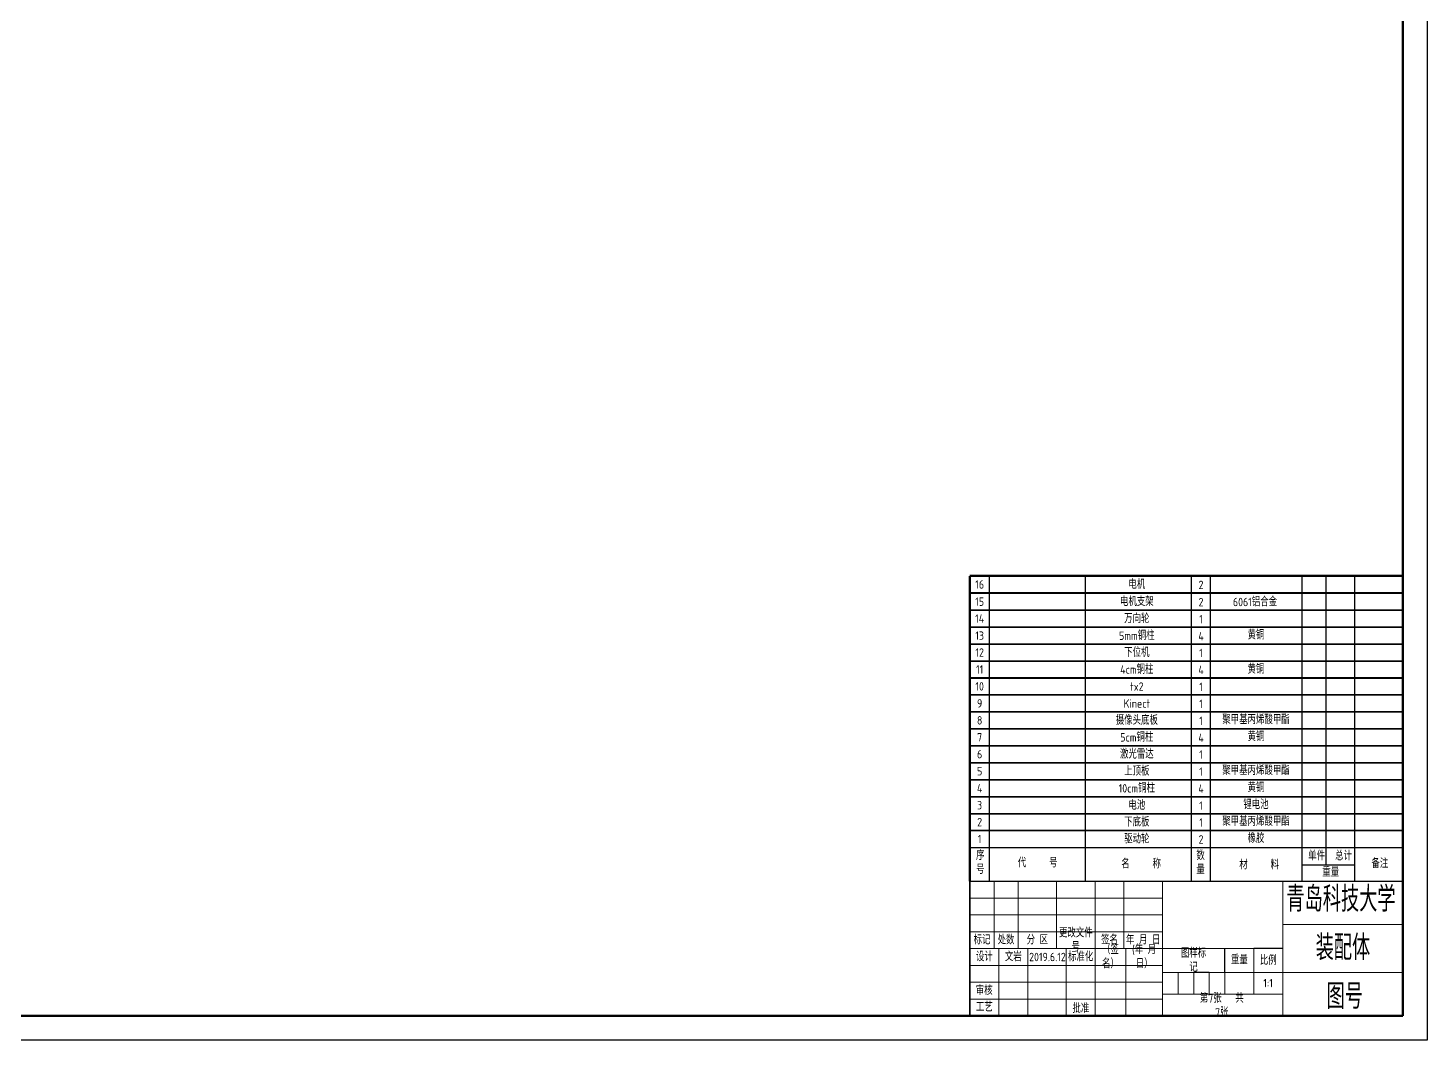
# Model space of a CAD drawing. Header units: millimetres. Extents: x 0 to 1189, y 0 to 841.
# Drawn here: x 607 to 1189, y 0 to 421 of the extents above; entities that cross this region are included whole.
import ezdxf

# ---------------------------------------------------------------- set-up
doc = ezdxf.new("R2010")
doc.units = ezdxf.units.MM
doc.layers.add('1轮廓实线层', color=2, linetype='Continuous')
doc.layers.add('6文字层', color=2, linetype='Continuous')
for name, color, linetype, lineweight in [('粗实线层', 7, 'Continuous', 50), ('粗直线', 7, 'Continuous', 50), ('细实线', 3, 'Continuous', 25), ('细实线1', 7, 'Continuous', 25)]:
    doc.layers.add(name, color=color, linetype=linetype, lineweight=lineweight)
doc.styles.add('国标', font='gbenor.shx', dxfattribs={"bigfont": 'gbcbig.shx'})

# ---------------------------------------------------------------- blocks, each defined once
blk = doc.blocks.new('*U23')
at = {"layer": '细实线1', "lineweight": 15}
blk.add_line((0, -9.5), (0, -0.5), dxfattribs=at)
blk = doc.blocks.new('*U24')
at = {"layer": '细实线1', "color": 0, "linetype": 'ByBlock', "lineweight": -2, "transparency": 16777216}
for p in [(-19.5, 0), (-13, 0), (-6.5, 0), (0, 0)]:
    blk.add_blockref('*U23', p, dxfattribs=at)
blk = doc.blocks.new('明细栏')
at = {"layer": '细实线1', "color": 7}
for p, q in [((-40.41, -33.52), (-40.41, -19.52)), ((-0.41, -33.52), (-0.41, -19.52)), ((43.59, -33.52), (43.59, -19.52)), ((51.59, -33.52), (51.59, -19.52)), ((89.59, -33.52), (89.59, -19.52)), ((99.59, -26.52), (99.59, -19.52)), ((111.59, -33.52), (111.59, -19.52)), ((89.59, -26.52), (111.59, -26.52))]:
    blk.add_line(p, q, dxfattribs=at)
at = {"layer": '6文字层', "color": 7, "char_height": 3.5, "attachment_point": 1, "style": '国标'}
for s, width, heights, insert in [('序\\P号', 4.5398, [10.9], (-45.93, -20.96)), ('数\\P量', 4.5398, [10.9], (45.66, -21.01)), ('单件', 12.6183, [4.09], (92.16, -21.14)), ('总计', 12.6183, [4.09], (103.34, -21.14)), ('代     号', 29.9948, [4.09], (-28.58, -24.04)), ('名     称', 29.9948, [4.09], (14.43, -24.49)), ('材     料', 29.9948, [4.09], (63.51, -24.87)), ('重量', 12.6183, [4.09], (98.01, -27.9)), ('备注', 12.6183, [4.09], (118.43, -24.29))]:
    blk.add_mtext_dynamic_manual_height_columns(s, width=width, gutter_width=110.39, heights=heights, dxfattribs=dict(at, insert=insert))

msp = doc.modelspace()

# ---------------------------------------------------------------- linework, layer by layer
for p, q in [((999, 10), (999, 151.105)), ((1179, 10), (999, 10)), ((1179, 10), (999, 10)), ((1189, 10), (1189, 0))]:
    msp.add_line(p, q)
msp.add_lwpolyline([(0, 841.05), (1189, 841.05), (1189, 0), (0, 0)], close=True)
at = {"layer": '1轮廓实线层', "color": 7}
msp.add_line((999, 66), (1179, 66, 0), dxfattribs=at)
at = {"layer": '粗实线层', "color": 7}
for p, q in [((1179, 10), (1179, 831.05)), ((999, 192.877), (1179, 192.877))]:
    msp.add_line(p, q, dxfattribs=at)
at = {"layer": '粗实线层'}
msp.add_line((25, 10), (1179, 10), dxfattribs=at)
at = {"layer": '粗直线', "color": 7}
for p, q in [((999, 185.803), (999, 192.803)), ((999, 178.655), (999, 185.655)), ((999, 171.582), (999, 178.582)), ((999, 164.532), (999, 171.532)), ((999, 157.508), (999, 164.508)), ((999, 150.483), (999, 157.483)), ((999, 143.443), (999, 150.443)), ((999, 136.369), (999, 143.369)), ((999, 129.32), (999, 136.32)), ((999, 122.295), (999, 129.295)), ((999, 115.271), (999, 122.271)), ((999, 108.197), (999, 115.197)), ((999, 101.123), (999, 108.123)), ((999, 94.074), (999, 101.074)), ((999, 87.049), (999, 94.049)), ((999, 80.025), (999, 87.025)), ((999, 79.816), (999, 66))]:
    msp.add_line(p, q, dxfattribs=at)
at = {"layer": '粗直线', "color": 7, "lineweight": 30}
for q in [(999, 10), (1179, 66)]:
    msp.add_line((999, 66), q, dxfattribs=at)
at = {"layer": '细实线1', "color": 7}
for p, q in [((999, 192.852), (1179, 192.852)), ((999, 192.828), (1179, 192.828)), ((999, 192.828), (1179, 192.828)), ((1179, 192.828), (999, 192.828)), ((999, 192.803), (1179, 192.803)), ((1179, 192.803), (999, 192.803)), ((1007.051, 185.803), (1007.051, 192.791)), ((1047.051, 185.85), (1047.051, 192.804)), ((1091.051, 185.852), (1091.051, 192.806)), ((1099.051, 185.852), (1099.051, 192.863)), ((1137.051, 185.779), (1137.051, 192.853)), ((1147.051, 185.866), (1147.051, 192.795)), ((1159.051, 185.808), (1159.051, 192.853)), ((999, 185.803), (1179, 185.803)), ((999, 185.779), (1179, 185.779)), ((999, 185.754), (1179, 185.754)), ((999, 185.754), (1179, 185.754)), ((1179, 185.754), (999, 185.754)), ((999, 185.729), (1179, 185.729)), ((999, 185.729), (1179, 185.729)), ((1179, 185.729), (999, 185.729)), ((999, 185.705), (1179, 185.705)), ((999, 185.68), (1179, 185.68)), ((999, 185.68), (1179, 185.68)), ((1179, 185.68), (999, 185.68)), ((999, 185.655), (1179, 185.655)), ((1179, 185.655), (999, 185.655)), ((1007.051, 178.655), (1007.051, 185.644)), ((1047.051, 178.702), (1047.051, 185.656)), ((1091.051, 178.704), (1091.051, 185.658)), ((1099.051, 178.704), (1099.051, 185.716)), ((1137.051, 178.631), (1137.051, 185.706)), ((1147.051, 178.718), (1147.051, 185.647)), ((1159.051, 178.66), (1159.051, 185.706)), ((999, 178.655), (1179, 178.655)), ((999, 178.631), (1179, 178.631)), ((999, 178.606), (1179, 178.606)), ((999, 178.606), (1179, 178.606)), ((1179, 178.606), (999, 178.606)), ((999, 178.582), (1179, 178.582)), ((1179, 178.582), (999, 178.582)), ((1007.051, 171.582), (1007.051, 178.57)), ((1047.051, 171.629), (1047.051, 178.582)), ((1091.051, 171.63), (1091.051, 178.584)), ((1099.051, 171.63), (1099.051, 178.642)), ((1137.051, 171.557), (1137.051, 178.632)), ((1147.051, 171.644), (1147.051, 178.573)), ((1159.051, 171.586), (1159.051, 178.632)), ((999, 171.582), (1179, 171.582)), ((999, 171.557), (1179, 171.557)), ((999, 171.532), (1179, 171.532)), ((1179, 171.532), (999, 171.532)), ((1007.051, 164.532), (1007.051, 171.521)), ((1047.051, 164.579), (1047.051, 171.533)), ((1091.051, 164.581), (1091.051, 171.535)), ((1099.051, 164.581), (1099.051, 171.592)), ((1137.051, 164.508), (1137.051, 171.582)), ((1147.051, 164.595), (1147.051, 171.524)), ((1159.051, 164.537), (1159.051, 171.582)), ((999, 164.532), (1179, 164.532)), ((999, 164.508), (1179, 164.508)), ((1179, 164.508), (999, 164.508)), ((1007.051, 157.508), (1007.051, 164.496)), ((1047.051, 157.555), (1047.051, 164.508)), ((1091.051, 157.556), (1091.051, 164.51)), ((1099.051, 157.556), (1099.051, 164.568)), ((1137.051, 157.483), (1137.051, 164.558)), ((1147.051, 157.57), (1147.051, 164.5)), ((1159.051, 157.512), (1159.051, 164.558)), ((999, 157.508), (1179, 157.508)), ((999, 157.508), (1179, 157.508)), ((999, 157.483), (1179, 157.483)), ((1179, 157.483), (999, 157.483)), ((999, 157.483), (1179, 157.483)), ((1179, 157.483), (999, 157.483)), ((1007.051, 150.483), (1007.051, 157.471)), ((1047.051, 150.53), (1047.051, 157.484)), ((1091.051, 150.532), (1091.051, 157.485)), ((1099.051, 150.532), (1099.051, 157.543)), ((1137.051, 150.458), (1137.051, 157.533)), ((1147.051, 150.546), (1147.051, 157.475)), ((1159.051, 150.488), (1159.051, 157.533)), ((999, 150.517), (1179, 150.517)), ((999, 150.492), (1179, 150.492)), ((999, 150.483), (1179, 150.483)), ((999, 150.468), (1179, 150.468)), ((999, 150.468), (1179, 150.468)), ((1179, 150.468), (999, 150.468)), ((999, 150.458), (1179, 150.458)), ((999, 150.443), (1179, 150.443)), ((1179, 150.443), (999, 150.443)), ((999, 150.434), (1179, 150.434)), ((999, 150.434), (1179, 150.434)), ((1179, 150.434), (999, 150.434)), ((999, 150.409), (1179, 150.409)), ((1179, 150.409), (999, 150.409)), ((1007.051, 143.443), (1007.051, 150.432)), ((1047.051, 143.49), (1047.051, 150.444)), ((1091.051, 143.492), (1091.051, 150.446)), ((1099.051, 143.492), (1099.051, 150.503)), ((1137.051, 143.419), (1137.051, 150.493)), ((1147.051, 143.506), (1147.051, 150.435)), ((1159.051, 143.448), (1159.051, 150.493)), ((999, 143.443), (1179, 143.443)), ((999, 143.419), (1179, 143.419)), ((999, 143.394), (1179, 143.394)), ((999, 143.394), (1179, 143.394)), ((1179, 143.394), (999, 143.394)), ((999, 143.369), (1179, 143.369)), ((1179, 143.369), (999, 143.369)), ((1007.051, 136.369), (1007.051, 143.358)), ((1047.051, 136.416), (1047.051, 143.37)), ((1091.051, 136.418), (1091.051, 143.372)), ((1099.051, 136.418), (1099.051, 143.429)), ((1137.051, 136.345), (1137.051, 143.419)), ((1147.051, 136.432), (1147.051, 143.361)), ((1159.051, 136.374), (1159.051, 143.419)), ((999, 136.369), (1179, 136.369)), ((999, 136.345), (1179, 136.345)), ((999, 136.32), (1179, 136.32)), ((1179, 136.32), (999, 136.32)), ((1007.051, 129.32), (1007.051, 136.308)), ((1047.051, 129.367), (1047.051, 136.321)), ((1091.051, 129.369), (1091.051, 136.323)), ((1099.051, 129.369), (1099.051, 136.38)), ((1137.051, 129.295), (1137.051, 136.37)), ((1147.051, 129.383), (1147.051, 136.312)), ((1159.051, 129.325), (1159.051, 136.37)), ((999, 129.32), (1179, 129.32)), ((999, 129.295), (1179, 129.295)), ((1179, 129.295), (999, 129.295)), ((1007.051, 122.295), (1007.051, 129.284)), ((1047.051, 122.343), (1047.051, 129.296)), ((1091.051, 122.344), (1091.051, 129.298)), ((1099.051, 122.344), (1099.051, 129.356)), ((1137.051, 122.271), (1137.051, 129.346)), ((1147.051, 122.358), (1147.051, 129.287)), ((1159.051, 122.3), (1159.051, 129.346)), ((999, 122.295), (1179, 122.295)), ((999, 122.295), (1179, 122.295)), ((999, 122.271), (1179, 122.271)), ((1179, 122.271), (999, 122.271)), ((999, 122.271), (1179, 122.271)), ((1179, 122.271), (999, 122.271)), ((1007.051, 115.271), (1007.051, 122.259)), ((1047.051, 115.318), (1047.051, 122.272)), ((1091.051, 115.32), (1091.051, 122.273)), ((1099.051, 115.32), (1099.051, 122.331)), ((1137.051, 115.246), (1137.051, 122.321)), ((1147.051, 115.334), (1147.051, 122.263)), ((1159.051, 115.275), (1159.051, 122.321)), ((999, 115.271), (1179, 115.271)), ((999, 115.246), (1179, 115.246)), ((999, 115.222), (1179, 115.222)), ((999, 115.222), (1179, 115.222)), ((1179, 115.222), (999, 115.222)), ((999, 115.197), (1179, 115.197)), ((1179, 115.197), (999, 115.197)), ((1007.051, 108.197), (1007.051, 115.185)), ((1047.051, 108.244), (1047.051, 115.198)), ((1091.051, 108.246), (1091.051, 115.199)), ((1099.051, 108.246), (1099.051, 115.257)), ((1137.051, 108.172), (1137.051, 115.247)), ((1147.051, 108.26), (1147.051, 115.189)), ((1159.051, 108.201), (1159.051, 115.247)), ((999, 108.197), (1179, 108.197)), ((999, 108.172), (1179, 108.172)), ((999, 108.148), (1179, 108.148)), ((999, 108.148), (1179, 108.148)), ((1179, 108.148), (999, 108.148)), ((999, 108.123), (1179, 108.123)), ((1179, 108.123), (999, 108.123)), ((1007.051, 101.123), (1007.051, 108.111)), ((1047.051, 101.17), (1047.051, 108.124)), ((1091.051, 101.172), (1091.051, 108.126)), ((1099.051, 101.172), (1099.051, 108.183)), ((1137.051, 101.098), (1137.051, 108.173)), ((1147.051, 101.186), (1147.051, 108.115)), ((1159.051, 101.128), (1159.051, 108.173)), ((999, 101.123), (1179, 101.123)), ((999, 101.098), (1179, 101.098)), ((999, 101.074), (1179, 101.074)), ((1179, 101.074), (999, 101.074)), ((1007.051, 94.074), (1007.051, 101.062)), ((1047.051, 94.121), (1047.051, 101.075)), ((1091.051, 94.123), (1091.051, 101.076)), ((1099.051, 94.123), (1099.051, 101.134)), ((1137.051, 94.049), (1137.051, 101.124)), ((1147.051, 94.137), (1147.051, 101.066)), ((1159.051, 94.078), (1159.051, 101.124)), ((999, 94.074), (1179, 94.074)), ((999, 94.049), (1179, 94.049)), ((1179, 94.049), (999, 94.049)), ((1007.051, 87.049), (1007.051, 94.038)), ((1047.051, 87.096), (1047.051, 94.05)), ((1091.051, 87.098), (1091.051, 94.052)), ((1099.051, 87.098), (1099.051, 94.109)), ((1137.051, 87.025), (1137.051, 94.099)), ((1147.051, 87.112), (1147.051, 94.041)), ((1159.051, 87.054), (1159.051, 94.099)), ((999, 87.049), (1179, 87.049)), ((999, 87.025), (1179, 87.025)), ((1179, 87.025), (999, 87.025)), ((1007.051, 80.025), (1007.051, 87.013)), ((1047.051, 80.072), (1047.051, 87.025)), ((1091.051, 80.073), (1091.051, 87.027)), ((1099.051, 80.073), (1099.051, 87.085)), ((1137.051, 80), (1137.051, 87.075)), ((1147.051, 80.087), (1147.051, 87.016)), ((1159.051, 80.029), (1159.051, 87.075)), ((999, 80.025), (1179, 80.025)), ((1105, 28), (1105, 37.999)), ((1129, 38), (1117, 38)), ((1098.5, 28), (1092, 28))]:
    msp.add_line(p, q, dxfattribs=at)
at = {"layer": '细实线1', "color": 7, "lineweight": 30}
msp.add_line((999, 66), (1179, 66), dxfattribs=at)
at = {"layer": '细实线1', "color": 7, "lineweight": 15}
for p, q in [((1009, 66), (1009, 38)), ((1019, 38), (1019, 66)), ((1035, 38), (1035, 66)), ((1051, 38), (1051, 66)), ((1063, 38), (1063, 66)), ((1079, 45), (1079, 66)), ((1129, 66), (1129, 10)), ((999, 59), (1079, 59)), ((1079, 59), (1079, 52)), ((1079, 52), (999, 52)), ((1129, 28), (1129, 48)), ((1129, 48), (1179, 48)), ((1009, 45), (999, 45)), ((1009, 45), (1019, 45)), ((1019, 45), (1035, 45)), ((1035, 45), (1051, 45)), ((1051, 45), (1063, 45)), ((1063, 45), (1079, 45)), ((1079, 38), (1079, 45)), ((999, 38), (1079, 38)), ((1011, 10), (1011, 38)), ((1023, 10), (1023, 38)), ((1039, 10), (1039, 38)), ((1051, 10), (1051, 38)), ((1063.8, 10), (1063.8, 38)), ((1079, 10), (1079, 38)), ((1129, 38), (1079, 38)), ((1117, 38), (1117, 19)), ((999, 31), (1079, 31)), ((999, 24), (1079, 24)), ((1129, 28), (1079, 28)), ((1129, 19), (1129, 28)), ((1179, 28), (1129, 28)), ((1105, 19), (1079, 19)), ((1129, 19), (1105, 19)), ((999, 17), (1079, 17))]:
    msp.add_line(p, q, dxfattribs=at)

# ---------------------------------------------------------------- block references
at = {"layer": '细实线1', "color": 7}
for name, p in [('明细栏', (1047.463, 99.334)), ('*U24', (1105, 28.5))]:
    msp.add_blockref(name, p, dxfattribs=at)

# ---------------------------------------------------------------- texts
at = {"layer": '细实线', "color": 7, "insert": (1153.23, 63.829), "char_height": 10.5, "width": 50, "attachment_point": 2, "style": '国标'}
msp.add_mtext('青岛科技大学', dxfattribs=at)
at = {"layer": '细实线1', "color": 7, "attachment_point": 5, "style": '国标'}
for s, width, gutter_width, heights, insert, char_height in [('16', 8.05139, 110.39, [0], (1003.026, 189.303), 3.5), ('电机', 40, 110.39, [5.182], (1068.365, 189.232), 3.5), ('2', 8, 110.39, [0], (1095.051, 189.119), 3.5), ('15', 8.05139, 110.39, [0], (1003.026, 182.155), 3.5), ('电机支架', 40, 110.39, [5.182], (1068.365, 182.085), 3.5), ('2', 8, 110.39, [0], (1095.051, 181.971), 3.5), ('6061铝合金', 40, 110.39, [5.182], (1117.489, 181.982), 3.5), ('14', 8.05139, 110.39, [0], (1003.026, 175.082), 3.5), ('万向轮', 40, 110.39, [5.182], (1068.365, 175.011), 3.5), ('1', 8, 110.39, [0], (1095.051, 174.897), 3.5), ('13', 8.05139, 110.39, [0], (1003.026, 168.032), 3.5), ('5mm铜柱', 40, 110.39, [5.182], (1068.365, 167.961), 3.5), ('4', 8, 110.39, [0], (1095.051, 167.848), 3.5), ('黄铜', 40, 110.39, [5.182], (1117.896, 168.207), 3.5), ('下位机', 40, 110.39, [5.182], (1068.365, 160.937), 3.5), ('12', 8.05139, 110.39, [0], (1003.026, 161.008), 3.5), ('1', 8, 110.39, [0], (1095.051, 160.823), 3.5), ('11', 8.05139, 110.39, [0], (1003.026, 153.983), 3.5), ('4cm铜柱', 40, 110.39, [5.182], (1068.365, 153.912), 3.5), ('4', 8, 110.39, [0], (1095.051, 153.799), 3.5), ('黄铜', 40, 110.39, [5.182], (1117.872, 154.005), 3.5), ('10', 8.05139, 110.39, [0], (1003.026, 146.943), 3.5), ('tx2', 40, 110.39, [5.182], (1068.365, 146.872), 3.5), ('1', 8, 110.39, [0], (1095.051, 146.759), 3.5), ('9', 8.05139, 110.39, [0], (1003.026, 139.869), 3.5), ('Kinect', 40, 110.39, [5.182], (1068.365, 139.799), 3.5), ('1', 8, 110.39, [0], (1095.051, 139.685), 3.5), ('8', 8.05139, 110.39, [0], (1003.026, 132.82), 3.5), ('摄像头底板', 40, 110.39, [5.182], (1068.365, 132.749), 3.5), ('1', 8, 110.39, [0], (1095.051, 132.636), 3.5), ('聚甲基丙烯酸甲酯', 40, 110.39, [5.182], (1117.896, 132.995), 3.5), ('黄铜', 40, 110.39, [5.182], (1117.896, 125.97), 3.5), ('7', 8.05139, 110.39, [0], (1003.026, 125.795), 3.5), ('5cm铜柱', 40, 110.39, [5.182], (1068.365, 125.725), 3.5), ('4', 8, 110.39, [0], (1095.051, 125.611), 3.5), ('6', 8.05139, 110.39, [0], (1003.026, 118.771), 3.5), ('激光雷达', 40, 110.39, [5.182], (1068.365, 118.7), 3.5), ('1', 8, 110.39, [0], (1095.051, 118.587), 3.5), ('5', 8.05139, 110.39, [0], (1003.026, 111.697), 3.5), ('上顶板', 40, 110.39, [5.182], (1068.365, 111.626), 3.5), ('1', 8, 110.39, [0], (1095.051, 111.513), 3.5), ('聚甲基丙烯酸甲酯', 40, 110.39, [5.182], (1117.896, 111.872), 3.5), ('4', 8.05139, 110.39, [0], (1003.026, 104.623), 3.5), ('10cm铜柱', 40, 110.39, [5.182], (1068.365, 104.552), 3.5), ('4', 8, 110.39, [0], (1095.051, 104.439), 3.5), ('黄铜', 40, 110.39, [5.182], (1117.896, 104.798), 3.5), ('3', 8.05139, 110.39, [0], (1003.026, 97.574), 3.5), ('电池', 40, 110.39, [5.182], (1068.365, 97.503), 3.5), ('1', 8, 110.39, [0], (1095.051, 97.39), 3.5), ('锂电池', 40, 110.39, [5.182], (1117.896, 97.749), 3.5), ('2', 8.05139, 110.39, [0], (1003.026, 90.549), 3.5), ('下底板', 40, 110.39, [5.182], (1068.365, 90.478), 3.5), ('1', 8, 110.39, [0], (1095.051, 90.365), 3.5), ('聚甲基丙烯酸甲酯', 40, 110.39, [5.182], (1117.896, 90.724), 3.5), ('1', 8.05139, 110.39, [0], (1003.026, 83.525), 3.5), ('驱动轮', 40, 110.39, [5.182], (1068.365, 83.454), 3.5), ('2', 8, 110.39, [0], (1095.051, 83.34), 3.5), ('橡胶', 40, 110.39, [5.182], (1117.896, 83.699), 3.5), ('装配体', 128.03312, 110.39, [0], (1154.065, 38.429), 10.5), ('图号', 46.94216, 110.39, [15.668], (1154.825, 18.175), 10.5), ('批准', 16.68189, 446.314, [0], (1045.1, 13.014), 3.5)]:
    msp.add_mtext_dynamic_manual_height_columns(s, width=width, gutter_width=gutter_width, heights=heights, dxfattribs=dict(at, insert=insert, char_height=char_height))
at = {"layer": '细实线1', "color": 7}
note = msp.add_mtext_dynamic_manual_height_columns('\\P', width=40, gutter_width=110.39, heights=[5.182, 0], dxfattribs=dict(at, insert=(1042.701, 161.182), char_height=3.5, attachment_point=5, style='国标'))
note = msp.add_mtext_dynamic_manual_height_columns('\\P', width=40, gutter_width=110.39, heights=[5.182, 0], dxfattribs=dict(at, insert=(1042.701, 147.118), char_height=3.5, attachment_point=5, style='国标'))
note = msp.add_mtext_dynamic_manual_height_columns('\\P', width=40, gutter_width=110.39, heights=[5.182, 0], dxfattribs=dict(at, insert=(1042.701, 140.044), char_height=3.5, attachment_point=5, style='国标'))
note = msp.add_mtext_dynamic_manual_height_columns('\\P', width=40, gutter_width=110.39, heights=[5.182, 0], dxfattribs=dict(at, insert=(1042.701, 118.946), char_height=3.5, attachment_point=5, style='国标'))
at = {"layer": '细实线1', "color": 7, "char_height": 3.5, "attachment_point": 5, "style": '国标'}
for s, insert, width in [('标记', (1004, 41.5), 10), ('处数', (1014, 41.5), 10), ('分 区', (1027, 41.5), 16), ('更改文件号', (1043, 41.5), 16), ('签名', (1057, 41.5), 12), ('年 月 日', (1071, 41.5), 16), ('设计', (1005, 34.5), 12), ('文岩', (1017.003, 34.5), 12.8), ('2019.6.12', (1031.206, 34.5), 15.2), ('标准化 ', (1045, 34.5), 12), ('（签名）', (1057.4, 34.5), 12.8), ('(年 月 日）', (1071.4, 34.5), 15.2), ('图样标记', (1091.951, 33.102), 12), ('重量', (1111, 33.25), 12), ('比例', (1123, 33), 12), ('1:1', (1122.936, 23.667), 12), ('审核', (1004.911, 20.46), 12), ('工艺', (1004.976, 13.604), 9.93291), ('第7张   共7张', (1103.686, 14.345), 19.55356)]:
    msp.add_mtext(s, dxfattribs=dict(at, insert=insert, width=width))

doc.saveas('drawing.dxf')
